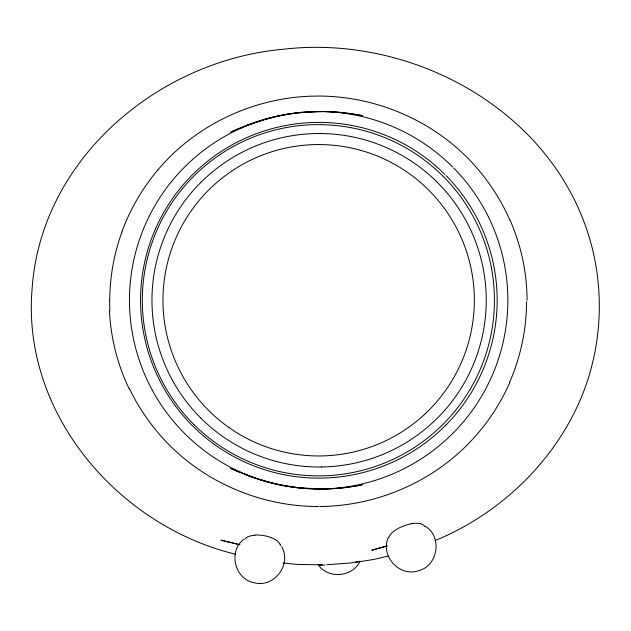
<?xml version="1.0" encoding="UTF-8"?>
<svg xmlns="http://www.w3.org/2000/svg" width="631" height="631" viewBox="0 0 631 631"><rect width="100%" height="100%" fill="white"/><g stroke="black" fill="none" stroke-linecap="round" stroke-linejoin="round"><path stroke-width="0.95" d="M109.605 300.261L109.826 310.752M388.396 537.36C379.752 555.619 399.581 577.507 418.605 570.7C438.206 565.786 442.544 536.579 425.207 526.191M122.296 230.67C130.601 208.451 142.772 187.722 158.097 169.613M509.927 382.228C499.373 406.285 484.198 428.291 465.449 446.693C427.148 484.174 374.309 505.833 320.769 506.504L319.972 506.512M359.954 561.503C352.5 576.86 329.074 579.171 318.773 565.565M446.078 424.868L444.831 426.122A178.486 178.486 0 0 1 321.463 478.085L318.655 478.124A178.518 178.518 0 0 1 194.23 427.495L192.668 425.933A177.626 177.626 0 0 1 192.644 174.558L194.238 173.036A178.518 178.518 0 0 1 318.655 122.414M453.673 432.464L452.435 433.71A189.395 189.395 0 0 1 321.463 488.97M200.69 182.588L202.251 181.05A167.389 167.365 89.7 0 1 318.655 133.527L321.471 133.527A167.325 167.302 83.5 0 1 437.086 182.114L437.393 182.438M243.889 539.213C227.657 551.249 234.835 579.897 254.821 582.863C274.422 587.777 292.011 564.051 281.623 546.722M360.072 561.227L350.15 563.002L326.692 564.745M231.064 131.95L232.121 131.477M230.575 132.179L249.631 124.378A218.342 218.334 0 0 1 272.466 117.445A219.533 219.509 -16.2 0 0 248.59 124.78M435.177 540.546C500.359 513.673 555.193 461.229 582.019 395.7C603.307 342.988 605.066 282.948 586.617 229.156C544.979 106.418 408.801 34.421 283.209 49.257C157.837 60.442 40.621 159.469 32.086 289.195C21.635 413.273 117.981 525.852 235.655 554.239M232.831 131.169L236.27 129.671M232.736 131.216L247.597 125.175L261.731 120.379A203.127 203.127 0 0 1 293.289 113.47A217.987 217.971 -5.2 0 1 300.813 112.602L323.419 111.569A205.84 205.84 0 0 1 343.493 112.744L360.971 115.378M236.948 129.387L241.728 127.399M243.093 126.855L248.582 124.757M386.716 545.941L371.73 550.224L387.544 545.894M387.955 556.085L373.86 559.429L355.679 562.331M360.971 485.136L343.493 487.771A205.84 205.84 0 0 1 323.419 488.946L318.655 489.009A189.623 189.623 0 0 1 287.326 486.406A189.324 189.324 0 0 1 186.437 435.287L184.859 433.718A188.519 188.519 0 0 1 184.836 166.773L186.445 165.235A189.324 189.324 0 0 1 287.334 114.124M321.471 466.987L318.655 467.003A167.389 167.365 -85 0 1 202.243 419.481L200.69 417.927M318.655 122.39L321.471 122.414A178.486 178.486 0 0 1 444.839 174.385M321.471 488.986L300.813 487.913A217.987 217.971 5.4 0 1 293.289 487.022M321.471 124.662L318.655 124.63A176.254 176.246 -86.9 0 0 195.586 174.377L194.017 175.931A175.402 175.402 -87.6 0 0 193.993 424.608M322.299 564.879L296.759 564.39L283.153 562.986M318.655 506.519C264.31 506.614 210.399 485.058 171.427 447.119L169.778 445.494C153.309 429.017 139.625 409.779 129.521 388.783M239.867 544.695L220.874 540.168L239.748 544.734M261.731 480.136L247.597 475.34L232.736 469.298M244.465 474.197L248.582 475.758A219.533 219.533 0 0 0 272.466 483.078M240.364 472.564L236.948 471.136M236.27 470.844L234.227 469.961M230.575 468.344L249.631 476.145A218.342 218.318 15.9 0 0 272.474 483.054M232.476 469.196L231.064 468.565M194.017 424.584L195.594 426.13A176.254 176.246 85.6 0 0 318.655 475.869L321.471 475.861A176.27 176.262 -89.5 0 0 443.017 424.316L444.256 423.046A175.386 175.379 -90 0 0 444.279 177.445L443.317 176.522M452.593 166.963L452.435 166.805A189.395 189.395 0 0 0 321.463 111.545L318.655 111.513A189.623 189.623 0 0 0 287.326 114.116M437.709 182.753L438.34 183.384A166.537 166.529 -90 0 1 438.356 417.146L437.078 418.392A167.325 167.302 -85 0 1 321.463 466.972M509.824 219.99C499.973 197.621 486.115 177.059 469.117 159.493L464.44 154.832C425.704 117.469 372.424 96.196 318.655 96.046L309.979 96.204C259.065 98.207 209.232 119.093 172.421 154.39A208.293 207.165 55.6 0 0 158.121 169.636M526.577 301.657A201.084 199.254 -79.4 0 1 509.667 382.11M129.221 388.925A200.989 199.428 81.9 0 1 109.463 310.767M109.739 300.261A200.989 198.631 80.9 0 1 122.422 230.717M509.982 219.919A201.589 200.145 -76.1 0 1 527.09 300.253M388.728 537.683A18.954 7.706 -20.3 0 1 411.144 523.848M411.199 523.722A19.119 8.242 -18.5 0 1 412.934 523.501M412.982 523.422A18.977 8.116 -18.3 0 1 418.479 523.422A18.812 7.864 -17.8 0 1 419.954 523.722M420.088 523.627A18.591 7.698 -17.4 0 1 424.568 526.475M245.009 539.15A17.794 7.193 8.6 0 1 254.956 535.277M254.743 535.056A18.047 7.651 10.4 0 1 280.314 544.892M280.203 544.884A17.542 7.067 12.3 0 1 280.322 545.507M321.613 564.769A21.77 1.956 -6.3 0 1 318.103 564.374M325.075 565.053A21.43 1.672 -5.9 0 1 319.783 565.037M321.463 124.678A176.27 176.262 86.7 0 1 443.017 176.207M200.666 417.951A166.529 166.505 90 0 1 200.666 182.564M453.697 168.027A188.503 188.503 0 0 1 453.697 432.487M446.101 175.631A177.634 177.634 0 0 1 446.101 424.892M293.297 486.99A203.127 203.064 14.8 0 1 261.747 480.104M272.466 117.429A207.102 207.102 0 0 1 362.699 115.694M362.699 484.821A207.102 207.102 0 0 1 272.466 483.086M229.029 427.573A155.699 155.699 0 0 0 473.723 314.214A155.699 155.699 0 0 0 253.205 158.98A155.699 155.699 0 0 0 229.029 427.573"/></g></svg>
